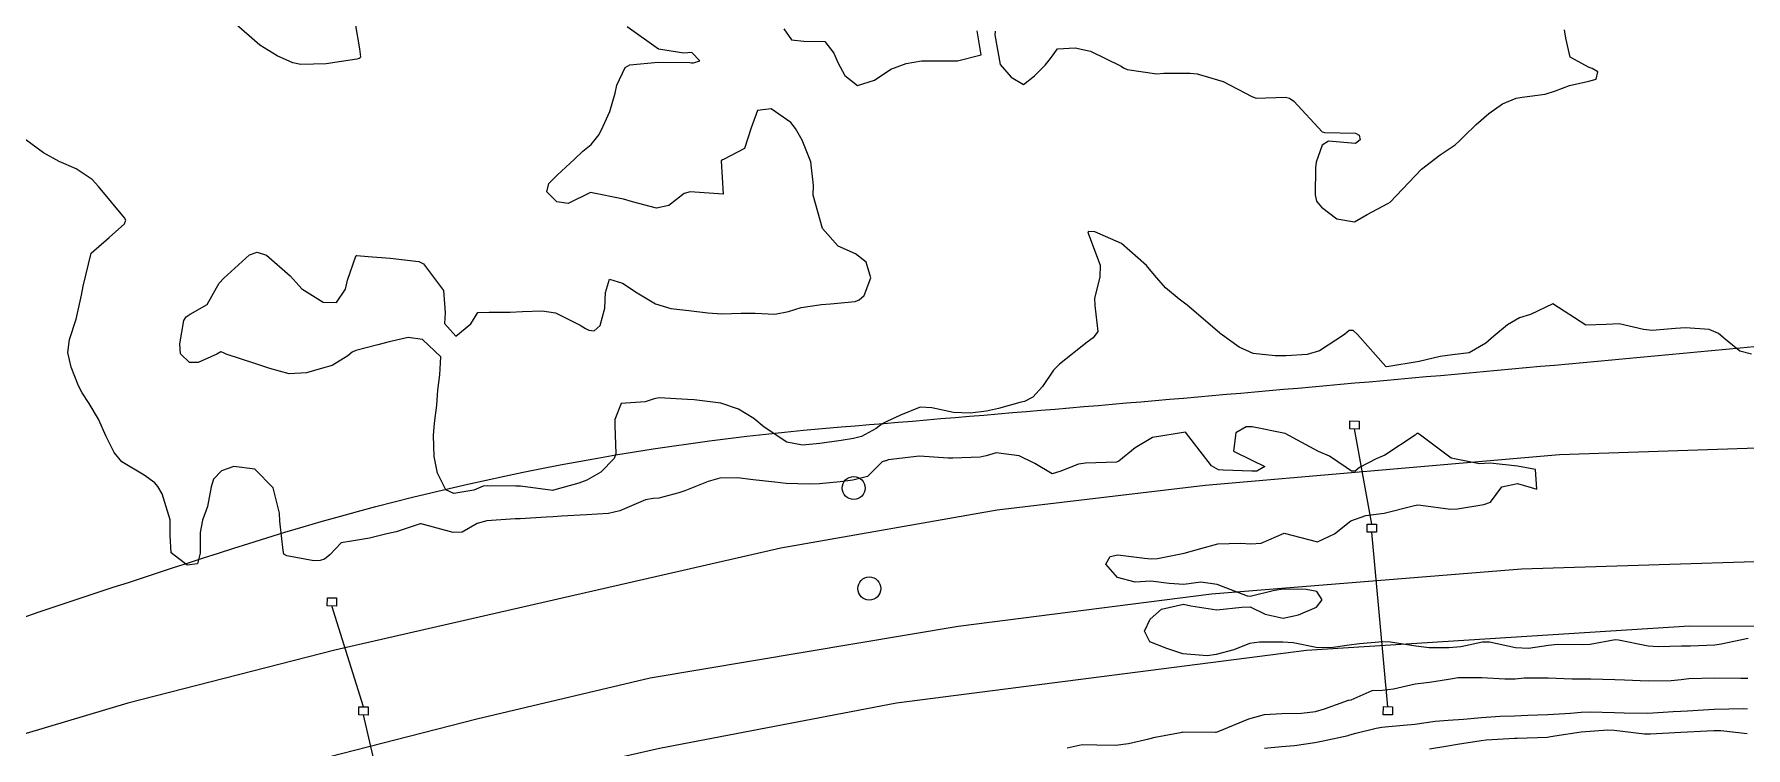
# Model space of a CAD drawing. Header units: metres. Extents: x 307586 to 320046, y 7427249 to 7434250.
# Drawn here: x 316376.6 to 316479.6, y 7432966.2 to 7433009.1 of the extents above; entities that cross this region are included whole.
import ezdxf

# ---------------------------------------------------------------- set-up
doc = ezdxf.new("R2010")
doc.units = ezdxf.units.M
doc.header["$MEASUREMENT"] = 0
for name, color, linetype in [('Curvas de Nivel 1m', 11, 'Continuous'), ('Divisa', 42, 'FENCELINE2'), ('Linha Férrea', 20, 'Continuous'), ('Portico', 45, 'Continuous'), ('Postes', 20, 'Continuous')]:
    doc.layers.add(name, color=color, linetype=linetype)
doc.linetypes.add('FENCELINE2', pattern='A,0.25,-0.1,[132,ltypeshp.shx,S=0.1,R=0,X=-0.1,Y=0],-0.1,1', length=1.45)

msp = doc.modelspace()

# ---------------------------------------------------------------- linework, layer by layer
at = {"layer": 'Curvas de Nivel 1m', "flags": 128}
for points, elevation in [([(316479.95, 7432989.86), (316479.24, 7432990.05), (316478.37, 7432990.77), (316477.97, 7432991.1), (316477.41, 7432991.35), (316475.97, 7432991.45), (316475.38, 7432991.4), (316473.97, 7432991.29), (316473.45, 7432991.35), (316471.98, 7432991.68), (316471.2, 7432991.64), (316469.97, 7432991.61), (316467.99, 7432992.9), (316466.65, 7432992.24), (316465.98, 7432992.04), (316465.27, 7432991.63), (316464.45, 7432990.94), (316463.96, 7432990.52), (316462.96, 7432989.95), (316461.95, 7432989.81), (316461.21, 7432989.71), (316459.95, 7432989.42), (316458.01, 7432989.09), (316457.94, 7432989.12), (316456.23, 7432991.04), (316455.97, 7432991.29), (316455.73, 7432991.28), (316455.46, 7432991.05), (316453.95, 7432990.07), (316453.2, 7432989.83), (316451.95, 7432989.76), (316451.28, 7432989.76), (316449.95, 7432989.9), (316449.11, 7432990.28), (316447.96, 7432991.1), (316447.92, 7432991.14), (316445.99, 7432992.81), (316445.51, 7432993.17), (316444.67, 7432993.85), (316444.01, 7432994.62), (316443.53, 7432995.19), (316442.03, 7432996.53), (316440.42, 7432997.23), (316440.04, 7432997.25), (316440.01, 7432997.23), (316440.04, 7432997.09), (316440.75, 7432995.22), (316440.73, 7432994.49), (316440.4, 7432993.23), (316440.42, 7432992.79), (316440.6, 7432991.22), (316440.33, 7432990.85), (316439.96, 7432990.58), (316438.29, 7432989.25), (316437.94, 7432988.89), (316437.28, 7432987.91), (316436.7, 7432987.27), (316436.19, 7432987.01), (316435.92, 7432986.94), (316434.63, 7432986.58), (316433.91, 7432986.42), (316432.93, 7432986.3), (316431.91, 7432986.34), (316430.61, 7432986.63), (316429.91, 7432986.66), (316428.73, 7432986.19), (316427.9, 7432985.81), (316427.62, 7432985.66), (316427.27, 7432985.39), (316426.38, 7432984.9), (316425.89, 7432984.78), (316425.15, 7432984.67), (316423.88, 7432984.48), (316422.82, 7432984.38), (316421.88, 7432984.57), (316420.52, 7432985.46), (316419.9, 7432985.98), (316418.97, 7432986.55), (316417.91, 7432986.91), (316416.3, 7432987.12), (316415.91, 7432987.14), (316414.21, 7432987.24), (316413.91, 7432987.18), (316413.36, 7432987), (316411.91, 7432986.89), (316411.54, 7432985.93), (316411.53, 7432985.57), (316411.59, 7432983.86), (316411.49, 7432983.57), (316410.69, 7432982.75), (316409.85, 7432982.27), (316409.36, 7432982.09), (316407.84, 7432981.67), (316407.8, 7432981.66), (316405.85, 7432981.91), (316405.58, 7432981.91), (316403.85, 7432981.93), (316403.6, 7432981.91), (316403.05, 7432981.67), (316401.84, 7432981.48), (316401.36, 7432981.69), (316400.85, 7432982.7), (316400.65, 7432983.7), (316400.62, 7432984.96), (316400.68, 7432985.7), (316400.81, 7432986.79), (316400.89, 7432987.7), (316401.01, 7432988.61), (316401.07, 7432989.7), (316399.95, 7432990.75), (316399.09, 7432990.86), (316397.95, 7432990.6), (316397.27, 7432990.43), (316395.95, 7432990.08), (316395.73, 7432989.98), (316395.47, 7432989.76), (316394.53, 7432989.17), (316393.93, 7432989.02), (316392.98, 7432988.74), (316391.93, 7432988.67), (316390.76, 7432988.99), (316389.93, 7432989.27), (316388.14, 7432989.86), (316388.01, 7432989.92), (316387.94, 7432989.97), (316387.81, 7432990), (316387.57, 7432989.86), (316386.45, 7432989.36), (316385.94, 7432989.35), (316385.4, 7432989.89), (316385.36, 7432990.48), (316385.6, 7432991.88), (316385.74, 7432992.11), (316385.97, 7432992.26), (316387, 7432992.85), (316387.56, 7432993.86), (316387.72, 7432994.14), (316388, 7432994.44), (316389.55, 7432995.84), (316390.01, 7432996.01), (316390.56, 7432995.82), (316392, 7432994.58), (316392.36, 7432994.17), (316392.7, 7432993.8), (316393.98, 7432993), (316394.79, 7432992.97), (316395.32, 7432993.77), (316395.45, 7432994.32), (316395.94, 7432995.76), (316395.97, 7432995.8), (316396.01, 7432995.81), (316396.68, 7432995.75), (316398.01, 7432995.64), (316399.73, 7432995.43), (316400.01, 7432995.3), (316401.22, 7432993.7), (316401.32, 7432992.35), (316401.28, 7432991.7), (316401.96, 7432990.94), (316402.86, 7432991.68), (316403.28, 7432992.36), (316403.97, 7432992.39), (316405.23, 7432992.39), (316405.97, 7432992.42), (316407.15, 7432992.46), (316407.97, 7432992.34), (316409.45, 7432991.6), (316409.77, 7432991.41), (316409.96, 7432991.31), (316410.29, 7432991.26), (316410.65, 7432991.58), (316410.94, 7432992.62), (316410.97, 7432993.58), (316411.21, 7432994.37), (316412, 7432994.14), (316412.88, 7432993.56), (316413.98, 7432992.9), (316414.91, 7432992.61), (316415.98, 7432992.49), (316417.14, 7432992.34), (316417.97, 7432992.28), (316419.14, 7432992.32), (316419.98, 7432992.32), (316421.16, 7432992.27), (316421.98, 7432992.42), (316422.75, 7432992.67), (316423.98, 7432992.86), (316424.52, 7432992.89), (316425.99, 7432993.04), (316426.25, 7432993.14), (316426.54, 7432993.39), (316426.94, 7432994.45), (316426.67, 7432995.39), (316426.02, 7432995.9), (316424.97, 7432996.36), (316424.03, 7432997.43), (316423.48, 7432999.44), (316423.5, 7433000.01), (316423.34, 7433001.44), (316422.8, 7433002.75), (316422.4, 7433003.45), (316422.12, 7433003.81), (316420.95, 7433004.64), (316420.12, 7433004.53), (316419.74, 7433003.48), (316419.33, 7433002.25), (316418.08, 7433001.58), (316418.02, 7433001.56), (316417.94, 7433001.5), (316418.06, 7432999.5), (316416.06, 7432999.64), (316415.71, 7432999.53), (316414.78, 7432998.81), (316414.05, 7432998.66), (316412.59, 7432999.03), (316412.06, 7432999.19), (316410.06, 7432999.59), (316408.72, 7432998.94), (316408.05, 7432999.04), (316407.44, 7432999.63), (316407.56, 7433000.13), (316408.07, 7433000.64), (316409.1, 7433001.6), (316409.61, 7433002.08), (316410.1, 7433002.49), (316410.6, 7433003.09), (316410.84, 7433003.58), (316411.23, 7433004.47), (316411.55, 7433005.58), (316411.66, 7433006.05), (316412.15, 7433007.11), (316412.43, 7433007.28), (316414.15, 7433007.44), (316416.05, 7433007.42), (316416.15, 7433007.41), (316416.26, 7433007.41), (316416.64, 7433007.52), (316416.16, 7433008.02), (316415.69, 7433007.99), (316414.16, 7433008.23), (316412.27, 7433009.57)], 737), ([(316395.9, 7433009.76), (316396.16, 7433008.24), (316396.22, 7433007.76), (316396.21, 7433007.7), (316396.15, 7433007.66), (316396.01, 7433007.62), (316394.15, 7433007.35), (316392.64, 7433007.31), (316392.15, 7433007.41), (316391.2, 7433007.82), (316390.16, 7433008.47), (316388.59, 7433009.85)], 737), ([(316421.71, 7433009.45), (316422.17, 7433008.79), (316422.91, 7433008.7), (316424.17, 7433008.69), (316424.72, 7433007.98), (316424.95, 7433007.42), (316425.37, 7433006.63), (316426.14, 7433006.03), (316427.17, 7433006.36), (316428.15, 7433007.01), (316429.07, 7433007.37), (316429.99, 7433007.52), (316430.16, 7433007.52), (316431.96, 7433007.52), (316432.16, 7433007.52), (316433.59, 7433007.88), (316433.34, 7433009.32)], 737), ([(316434.42, 7433009.31), (316434.4, 7433009.09), (316434.72, 7433007.3), (316435.38, 7433006.53), (316436.14, 7433006.09), (316436.8, 7433006.62), (316437.44, 7433007.27), (316437.76, 7433007.67), (316438.17, 7433008.24), (316439.24, 7433008.31), (316440.17, 7433008.1), (316442, 7433007.21), (316442.16, 7433007.1), (316442.38, 7433006.99), (316444.16, 7433006.73), (316444.57, 7433006.77), (316446.16, 7433006.78), (316446.58, 7433006.73), (316448.15, 7433006.28), (316449.87, 7433005.38), (316450.14, 7433005.28), (316451.9, 7433005.33), (316452.14, 7433005.28), (316452.41, 7433005.09), (316454.11, 7433003.24), (316454.25, 7433003.2), (316456.11, 7433003.16), (316456.33, 7433003.04), (316456.39, 7433002.76), (316456.11, 7433002.54), (316454.48, 7433002.69), (316454.1, 7433002.44), (316453.74, 7433001.42), (316453.7, 7433001.07), (316453.69, 7432999.45), (316453.77, 7432999.07), (316454.06, 7432998.71), (316455, 7432998.01), (316456.05, 7432997.83), (316456.82, 7432998.27), (316458.06, 7432998.93), (316458.2, 7432999.02), (316460.08, 7433000.99), (316461.21, 7433001.86), (316462.11, 7433002.47), (316462.38, 7433002.7), (316462.64, 7433002.96), (316463.38, 7433003.69), (316464.13, 7433004.36), (316464.96, 7433004.94), (316465.79, 7433005.28), (316466.14, 7433005.33), (316467.54, 7433005.51), (316468.15, 7433005.71), (316469, 7433006.04), (316470.15, 7433006.29), (316470.6, 7433006.42), (316470.7, 7433006.86), (316470.36, 7433007.06), (316470.17, 7433007.12), (316469.04, 7433007.75), (316468.77, 7433008.89), (316468.69, 7433009.39)], 737), ([(316479.75, 7432972.75), (316478.12, 7432972.4), (316477.75, 7432972.34), (316476.27, 7432972.27), (316475.74, 7432972.27), (316474.33, 7432972.23), (316473.74, 7432972.28), (316471.94, 7432972.65), (316471.75, 7432972.66), (316470.23, 7432972.38), (316469.75, 7432972.35), (316468.27, 7432972.37), (316467.74, 7432972.32), (316466.53, 7432972.13), (316465.74, 7432972.18), (316464.17, 7432972.52), (316463.75, 7432972.53), (316462.46, 7432972.24), (316461.74, 7432972.17), (316460.55, 7432972.17), (316459.74, 7432972.28), (316458.23, 7432972.53), (316457.75, 7432972.55), (316456.36, 7432972.42), (316455.74, 7432972.33), (316454.62, 7432972.17), (316453.74, 7432972.19), (316452.36, 7432972.47), (316451.74, 7432972.52), (316450.33, 7432972.52), (316449.74, 7432972.43), (316448.8, 7432972.06), (316447.73, 7432971.78), (316447.19, 7432971.69), (316445.73, 7432971.81), (316444.76, 7432972.14), (316443.74, 7432972.54), (316443.42, 7432973.19), (316443.76, 7432973.91), (316444.43, 7432974.51), (316445.77, 7432974.81), (316446.21, 7432974.71), (316447.77, 7432974.46), (316449.27, 7432974.62), (316449.77, 7432974.65), (316450.67, 7432974.2), (316451.76, 7432973.96), (316452.68, 7432974.16), (316453.77, 7432974.62), (316454.11, 7432975.07), (316453.78, 7432975.58), (316453.15, 7432975.7), (316451.78, 7432975.71), (316451.23, 7432975.64), (316449.78, 7432975.26), (316449.61, 7432975.28), (316447.79, 7432975.99), (316446.8, 7432976.14), (316445.79, 7432975.99), (316444.9, 7432976.06), (316443.79, 7432976.2), (316442.85, 7432976.13), (316441.79, 7432976.42), (316441.09, 7432977.22), (316441.35, 7432977.67), (316441.81, 7432977.77), (316443.42, 7432977.58), (316443.81, 7432977.54), (316444.19, 7432977.56), (316445.81, 7432977.87), (316446.8, 7432978.16), (316447.82, 7432978.44), (316449.19, 7432978.49), (316449.82, 7432978.45), (316450.44, 7432978.48), (316451.82, 7432979.09), (316453.82, 7432978.57), (316454.86, 7432979.05), (316455.83, 7432979.83), (316456.73, 7432980.14), (316457.84, 7432980.28), (316459.58, 7432980.73), (316459.84, 7432980.79), (316460.05, 7432980.77), (316461.84, 7432980.52), (316462.25, 7432980.55), (316463.84, 7432980.8), (316464.24, 7432980.94), (316464.92, 7432981.87), (316465.86, 7432982.08), (316467.02, 7432981.74), (316466.95, 7432982.91), (316465.87, 7432983.12), (316464.23, 7432983.3), (316463.88, 7432983.28), (316463.57, 7432983.25), (316461.88, 7432983.59), (316460.02, 7432984.99), (316459.89, 7432985.09), (316459.81, 7432985.08), (316459.71, 7432984.99), (316457.88, 7432983.77), (316457.35, 7432983.56), (316456.36, 7432983.04), (316456.1, 7432982.81), (316455.87, 7432982.82), (316455.56, 7432983.04), (316454.54, 7432983.72), (316453.88, 7432983.99), (316451.89, 7432985.09), (316449.9, 7432985.49), (316449.54, 7432985.48), (316448.91, 7432985.12), (316448.78, 7432984.02), (316449.88, 7432983.48), (316450.65, 7432983.1), (316450.17, 7432982.81), (316449.87, 7432982.81), (316448.14, 7432982.87), (316447.87, 7432982.9), (316447.45, 7432983.14), (316445.89, 7432985.16), (316443.89, 7432984.85), (316442.86, 7432984.23), (316441.87, 7432983.41), (316441.72, 7432983.36), (316439.87, 7432983.3), (316439.44, 7432983.24), (316438.32, 7432982.8), (316437.86, 7432982.65), (316436.81, 7432983.27), (316435.88, 7432983.73), (316434.49, 7432983.91), (316433.88, 7432983.74), (316433.53, 7432983.66), (316431.88, 7432983.59), (316431.6, 7432983.6), (316429.88, 7432983.71), (316427.99, 7432983.49), (316427.87, 7432983.44), (316427.82, 7432983.43), (316427.63, 7432983.38), (316426.75, 7432982.5), (316425.86, 7432982.28), (316425.1, 7432982.17), (316423.85, 7432982.05), (316423.25, 7432982.03), (316421.85, 7432982.08), (316421.16, 7432982.15), (316419.86, 7432982.3), (316418.92, 7432982.42), (316417.86, 7432982.39), (316417.16, 7432982.2), (316415.85, 7432981.67), (316415.74, 7432981.63), (316415.38, 7432981.52), (316414.19, 7432981.19), (316413.84, 7432981.18), (316413.37, 7432981.08), (316411.83, 7432980.43), (316411.15, 7432980.26), (316409.83, 7432980.18), (316408.32, 7432980.1), (316407.83, 7432980.07), (316407.4, 7432980.05), (316405.83, 7432979.95), (316405.53, 7432979.94), (316403.82, 7432979.82), (316403.25, 7432979.67), (316402.34, 7432979.15), (316401.81, 7432979.12), (316399.88, 7432979.65), (316399.82, 7432979.65), (316398.37, 7432979.17), (316397.81, 7432979.04), (316396.77, 7432978.79), (316395.81, 7432978.63), (316395.06, 7432978.51), (316394.38, 7432977.77), (316394.05, 7432977.52), (316393.79, 7432977.44), (316393.41, 7432977.41), (316391.79, 7432977.71), (316391.62, 7432977.81), (316391.57, 7432978.04), (316391.38, 7432979.81), (316391.36, 7432980.28), (316390.96, 7432981.82), (316389.86, 7432982.94), (316388.61, 7432983.1), (316387.86, 7432982.83), (316387.37, 7432982.34), (316387.24, 7432981.87), (316387.01, 7432980.68), (316386.72, 7432979.87), (316386.57, 7432979.12), (316386.57, 7432977.87), (316386.42, 7432977.24), (316385.79, 7432977.15), (316384.82, 7432977.89), (316384.76, 7432978.94), (316384.76, 7432979.89), (316384.28, 7432981.45), (316384.03, 7432981.9), (316383.85, 7432982.11), (316383.2, 7432982.57), (316381.86, 7432983.38), (316381.4, 7432983.93), (316380.92, 7432984.91), (316380.45, 7432985.94), (316379.9, 7432986.89), (316379.48, 7432987.53), (316379.26, 7432987.96), (316378.82, 7432989.08), (316378.61, 7432989.97), (316378.72, 7432990.74), (316379.11, 7432991.96), (316379.44, 7432993.41), (316379.54, 7432993.96), (316380.01, 7432995.95), (316381.09, 7432996.88), (316382.03, 7432997.71), (316382.11, 7432997.93), (316382.03, 7432998.07), (316380.45, 7432999.95), (316380.07, 7433000.37), (316379.12, 7433001.01), (316378.08, 7433001.47), (316377.14, 7433001.99), (316376.09, 7433002.77)], 736), ([(316438.76, 7432966.15), (316439.67, 7432966.36), (316440.55, 7432966.34), (316441.67, 7432966.32), (316442.46, 7432966.41), (316443.68, 7432966.7), (316444.05, 7432966.8), (316445.68, 7432967.11), (316445.72, 7432967.12), (316447.68, 7432967.1), (316447.72, 7432967.11), (316447.85, 7432967.14), (316449.69, 7432967.91), (316450.63, 7432968.17), (316451.69, 7432968.23), (316452.86, 7432968.24), (316453.7, 7432968.35), (316454.25, 7432968.5), (316455.7, 7432969.02), (316455.72, 7432969.02), (316455.85, 7432969.04), (316457.12, 7432969.61), (316457.71, 7432969.63), (316458.41, 7432969.71), (316459.71, 7432970.01), (316460.57, 7432970.12), (316461.72, 7432970.29), (316462.3, 7432970.39), (316463.72, 7432970.39), (316465.1, 7432970.31), (316465.72, 7432970.32), (316466.27, 7432970.37), (316467.72, 7432970.37), (316469.16, 7432970.32), (316469.72, 7432970.32), (316470.27, 7432970.31), (316471.72, 7432970.28), (316472.31, 7432970.25), (316473.72, 7432970.2), (316475.11, 7432970.21), (316475.72, 7432970.27), (316476.18, 7432970.33), (316477.72, 7432970.38), (316479.31, 7432970.35), (316479.72, 7432970.36)], 736), ([(316450.64, 7432966.13), (316451.67, 7432966.23), (316452.45, 7432966.3), (316453.67, 7432966.47), (316454.16, 7432966.57), (316455.68, 7432966.91), (316455.78, 7432966.94), (316456.14, 7432967.04), (316457.35, 7432967.35), (316457.69, 7432967.41), (316458.11, 7432967.44), (316459.69, 7432967.59), (316460.91, 7432967.76), (316461.69, 7432967.82), (316462.61, 7432967.88), (316463.69, 7432967.99), (316464.82, 7432968.06), (316465.69, 7432968.09), (316466.49, 7432968.12), (316467.7, 7432968.16), (316469.06, 7432968.24), (316469.7, 7432968.3), (316470.23, 7432968.33), (316471.7, 7432968.29), (316472.28, 7432968.26), (316473.7, 7432968.25), (316475.23, 7432968.34), (316475.7, 7432968.37), (316476.1, 7432968.39), (316477.7, 7432968.48), (316479.47, 7432968.52), (316479.7, 7432968.51)], 737), ([(316460.56, 7432966.09), (316461.67, 7432966.27), (316462.26, 7432966.38), (316463.68, 7432966.6), (316463.98, 7432966.63), (316465.68, 7432966.74), (316465.85, 7432966.75), (316467.68, 7432966.81), (316467.76, 7432966.82), (316468.12, 7432966.89), (316469.69, 7432967.12), (316471.31, 7432967.24), (316471.69, 7432967.22), (316473.5, 7432967.01), (316473.68, 7432967), (316473.87, 7432967.01), (316475.69, 7432967.1), (316477.29, 7432967.18), (316477.69, 7432967.2), (316478.11, 7432967.2), (316479.69, 7432967.02)], 738)]:
    msp.add_lwpolyline(points, dxfattribs=dict(at, elevation=elevation))
at = {"layer": 'Divisa'}
msp.add_lwpolyline([(316289.91, 7432936.33, -0.040474), (316332.23, 7432957.73, -0.020004), (316389.5, 7432978.46, -0.056401), (316425.15, 7432985.48, 0.002894), (316480.12, 7432990.32, -0.041868), (316510.32, 7432990.61), (316535.95, 7432988.72), (316566.71, 7432984.34, -0.040988), (316595.88, 7432976.31)], format="xyb", dxfattribs=at)
at = {"layer": 'Linha Férrea'}
for points in [[(316593.36, 7432971.11), (316563.76, 7432978.21), (316532.59, 7432982.63), (316519.17, 7432983.63), (316503.61, 7432984.49), (316485.62, 7432984.39), (316468.39, 7432983.79), (316456.8, 7432982.79), (316447.07, 7432981.95), (316434.55, 7432980.46), (316421.52, 7432978.18), (316394.69, 7432972.03), (316382.23, 7432968.85), (316363.84, 7432963.36), (316342.22, 7432955.5), (316311.05, 7432941.46)], [(316316.05, 7432937.24), (316335.69, 7432946.53), (316350.6, 7432952.14), (316365.12, 7432957.35), (316387.79, 7432963.95), (316403.22, 7432967.9), (316413.67, 7432970.37), (316432.2, 7432973.49), (316447.44, 7432975.44), (316466.1, 7432976.93), (316489.07, 7432977.65), (316503.53, 7432977.59), (316527.84, 7432975.96), (316565.53, 7432970.63), (316587.61, 7432965.75), (316604.64, 7432961.01)], [(316308.45, 7432928.88), (316332.36, 7432940.61), (316355.66, 7432949.6), (316367.76, 7432954.11), (316389.23, 7432960.46), (316414.23, 7432966.13), (316428.48, 7432968.86), (316453.17, 7432972.03), (316476.21, 7432973.5), (316513.45, 7432973.36), (316547.38, 7432969.75), (316570.12, 7432965.83), (316596.15, 7432959.48)]]:
    msp.add_lwpolyline(points, dxfattribs=at)
at = {"layer": 'Portico'}
for points in [[(316456.33, 7432985.35), (316455.78, 7432985.36), (316455.78, 7432985.84), (316456.34, 7432985.83)], [(316457.37, 7432979.14), (316456.82, 7432979.15), (316456.82, 7432979.63), (316457.38, 7432979.62)], [(316394.78, 7432974.69), (316394.22, 7432974.7), (316394.23, 7432975.18), (316394.78, 7432975.18)], [(316396.68, 7432968.13), (316396.13, 7432968.14), (316396.13, 7432968.62), (316396.69, 7432968.62)], [(316458.34, 7432968.15), (316457.78, 7432968.15), (316457.79, 7432968.64), (316458.34, 7432968.63)]]:
    msp.add_lwpolyline(points, close=True, dxfattribs=at)
for points in [[(316457.1, 7432979.63), (316456.06, 7432985.36)], [(316458.06, 7432968.63), (316457.1, 7432979.14)], [(316396.41, 7432968.62), (316394.5, 7432974.7)], [(316398.33, 7432959.83), (316396.41, 7432968.14)]]:
    msp.add_lwpolyline(points, dxfattribs=at)
at = {"layer": 'Postes'}
for centre in [(316425.91, 7432981.8), (316426.85, 7432975.75)]:
    msp.add_circle(centre, 0.694, dxfattribs=at)

doc.saveas('drawing.dxf')
